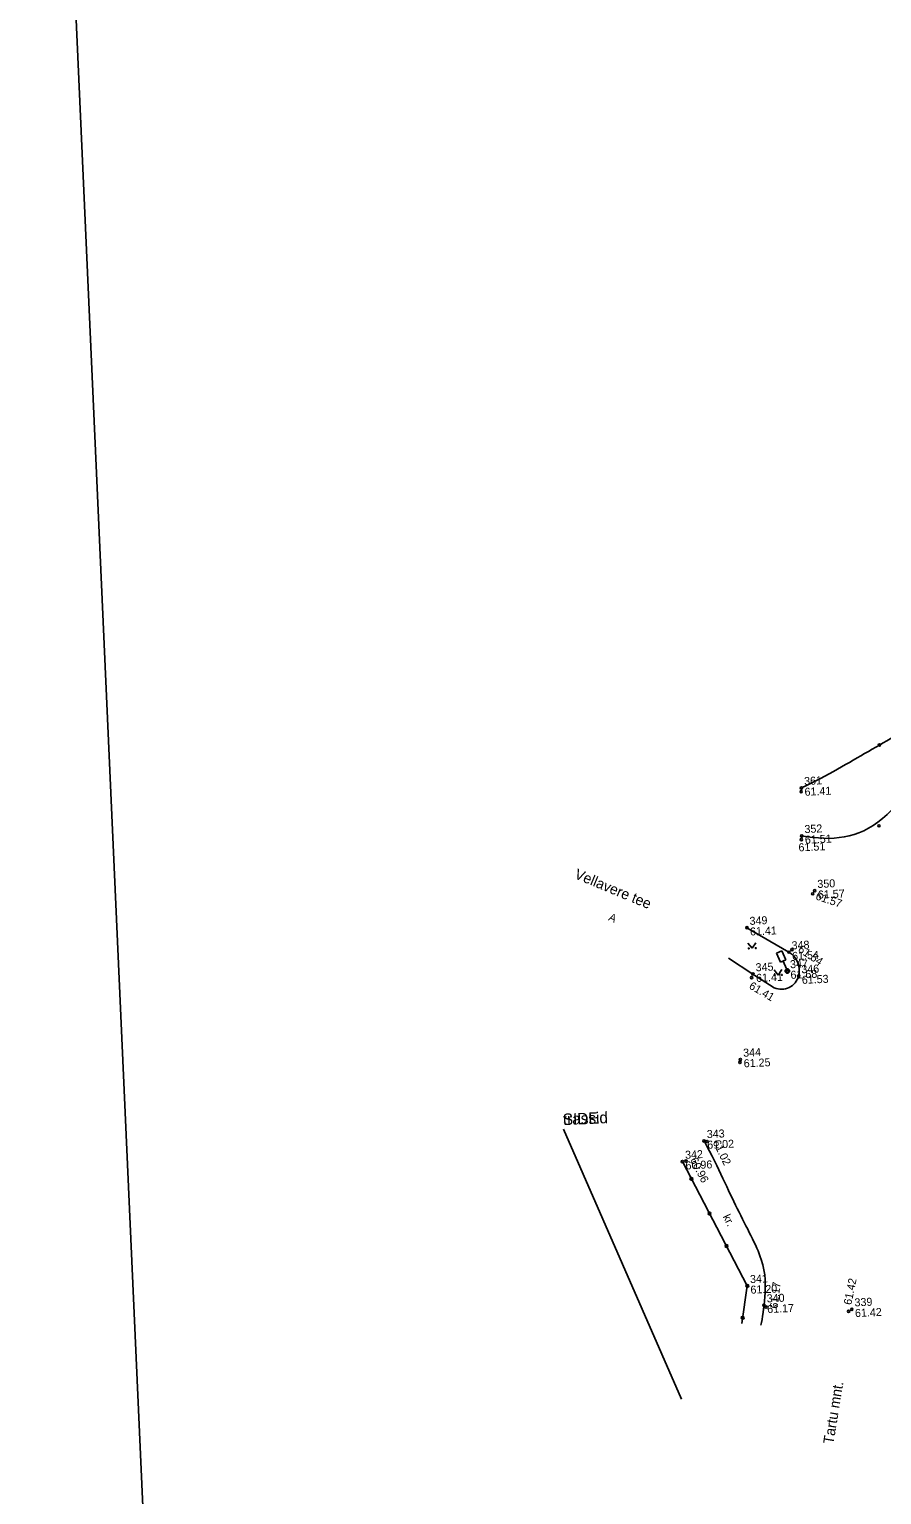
# Model space of a CAD drawing. Extents: x 641527 to 641942, y 6457423 to 6457731.
# Drawn here: x 641527.1 to 641601.7, y 6457492.5 to 6457620.7 of the extents above; entities that cross this region are included whole.
import ezdxf

# ---------------------------------------------------------------- set-up
doc = ezdxf.new("R2010")
doc.units = 0
for name, color, linetype in [('AIAD', 7, 'Continuous'), ('ASFBET', 7, 'Continuous'), ('HALJASTUS', 7, 'Continuous'), ('KORGUSED', 7, 'Continuous'), ('PINNAD', 7, 'Continuous'), ('POINT', 7, 'Continuous'), ('POSTID', 7, 'Continuous'), ('RAAM', 7, 'Continuous'), ('TEXT', 7, 'Continuous'), ('Z', 7, 'Continuous'), ('ZZYYTRASSID', 7, 'Continuous')]:
    doc.layers.add(name, color=color, linetype=linetype)

# ---------------------------------------------------------------- blocks, each defined once
blk = doc.blocks.new('CA1L')
blk.add_lwpolyline([(0, 0), (40200, 0), (40200, 29100), (0, 29100)], close=True)
blk = doc.blocks.new('SIDE')
for start, end in [(0, 180), (180, 0)]:
    blk.add_arc((0, 0), 12.5, start, end)
blk = doc.blocks.new('LIIKLU')
for p, q in [((-25, 95), (-25, 180)), ((25, 95), (25, 180)), ((0, 20), (0, 95))]:
    blk.add_line(p, q)
blk.add_circle((0, 0), 20)
at = {"layer": 'POSTID'}
for p, q in [((25, 180), (-25, 180)), ((25, 95), (-25, 95))]:
    blk.add_line(p, q, dxfattribs=at)
blk = doc.blocks.new('MURU')
for p, q in [((-46, 61), (0, 0)), ((0, 0), (45, 61))]:
    blk.add_line(p, q)
for centre in [(-40, 0), (43, 0)]:
    blk.add_circle(centre, 5.5)

msp = doc.modelspace()

# ---------------------------------------------------------------- linework, layer by layer
at = {"layer": 'AIAD'}
msp.add_lwpolyline([(641584.25, 6457521.66), (641589.93, 6457510.79), (641589.45, 6457507.51)], dxfattribs=at)
at = {"layer": 'ASFBET'}
for points in [[(641615.11, 6457573.93), (641612.74, 6457567.38), (641608.15, 6457560.32), (641601.82, 6457550.04), (641597.36, 6457549.69), (641594.69, 6457550.15)], [(641586.15, 6457523.47), (641587.48, 6457520.96), (641589, 6457517.43), (641591.59, 6457512.85), (641591.51, 6457509.79), (641591.25, 6457507.94), (641591.12, 6457507.36)]]:
    msp.add_open_spline(points, degree=3, dxfattribs=at)
at = {"layer": 'KORGUSED'}
for centre in [(641594.64, 6457554.01), (641594.66, 6457549.83), (641595.65, 6457545.08), (641593.83, 6457540.21), (641590.3, 6457537.74), (641589.28, 6457530.34), (641586.41, 6457523.42), (641584.56, 6457521.71), (641591.57, 6457508.94), (641598.79, 6457508.57)]:
    msp.add_circle(centre, 0.1, dxfattribs=at)
at = {"layer": 'PINNAD'}
msp.add_line((641589.89, 6457542.12), (641593.57, 6457539.98), dxfattribs=at)
msp.add_lwpolyline([(641592.29, 6457536.86), (641590.42, 6457538.06), (641588.29, 6457539.44)], dxfattribs=at)
for centre, radius, start, end in [((641592.64, 6457538.39), 1.84, 344.3813, 59.8181), ((641592.9, 6457538.32), 1.58, 247.3304, 344.3813)]:
    msp.add_arc(centre, radius, start, end, dxfattribs=at)
msp.add_open_spline([(641609.23, 6457566.82), (641608.94, 6457566.02), (641607.95, 6457563.84), (641605.66, 6457560.42), (641600.55, 6457557.6), (641597.01, 6457555.47), (641594.66, 6457554.34)], degree=3, dxfattribs=at)
at = {"layer": 'POINT'}
for centre in [(641601.48, 6457558.09), (641594.66, 6457554.34), (641601.44, 6457551.03), (641594.69, 6457550.15), (641595.82, 6457545.35), (641589.89, 6457542.12), (641593.57, 6457539.98), (641590.42, 6457538.06), (641593.43, 6457538.33), (641594.42, 6457537.89), (641589.33, 6457530.59), (641586.15, 6457523.47), (641584.25, 6457521.66), (641589.93, 6457510.79), (641591.39, 6457509.1), (641599.07, 6457508.75)]:
    msp.add_circle(centre, 0.1, dxfattribs=at)
at = {"layer": 'ZZYYTRASSID'}
msp.add_line((641573.84, 6457524.51), (641584.18, 6457500.87), dxfattribs=at)
msp.add_line((641573.84, 6457524.51), (641584.18, 6457500.87), dxfattribs=at)

# ---------------------------------------------------------------- block references
at = {"layer": 'AIAD', "xscale": 0.009998983772187539, "yscale": 0.009998983772187536, "rotation": 2.563812931428447}
for p in [(641585.04, 6457520.15), (641586.62, 6457517.12), (641588.11, 6457514.28), (641589.93, 6457510.79), (641589.52, 6457508)]:
    msp.add_blockref('SIDE', p, dxfattribs=at)
at = {"layer": 'HALJASTUS', "xscale": 0.0074992378291406534, "yscale": 0.007499237829140653, "rotation": 2.563812931428447}
for p in [(641590.35, 6457540.32), (641592.64, 6457537.98)]:
    msp.add_blockref('MURU', p, dxfattribs=at)
at = {"layer": 'POSTID', "xscale": 0.009998983772187539, "yscale": 0.009998983772187537, "rotation": 23.175835109960758}
msp.add_blockref('LIIKLU', (641593.43, 6457538.33), dxfattribs=at)
at = {"layer": 'RAAM', "xscale": 0.009998983772187539, "yscale": 0.009998983772187536, "rotation": 2.563812931428447}
msp.add_blockref('CA1L', (641540.14, 6457422.57), dxfattribs=at)

# ---------------------------------------------------------------- texts
at = {"layer": 'ASFBET'}
for s, height, rotation, p in [('Vellavere tee', 0.9098, 337.3478, (641574.74, 6457546.47)), ('A', 0.7, 336.4009, (641577.73, 6457542.79)), ('Tartu mnt.', 0.91, 80.7412, (641597.45, 6457496.9))]:
    msp.add_text(s, height=height, rotation=rotation, dxfattribs=at).set_placement(p)
at = {"layer": 'KORGUSED'}
for s, rotation, p in [(' 61.41', 2.5638, (641594.69, 6457553.64)), (' 61.51', 2.5638, (641594.16, 6457548.78)), (' 61.57', 341.3937, (641595.6, 6457544.69)), (' 61.54', 326.5279, (641594.08, 6457540.21)), (' 61.41', 329.7054, (641589.79, 6457536.97)), (' 61.25', 2.5638, (641589.37, 6457529.89)), (' 61.02', 296.0465, (641586.77, 6457523.59)), (' 60.96', 297.279, (641584.78, 6457522.04)), (' 61.17', 83.4789, (641592.55, 6457508.52)), (' 61.42', 78.3256, (641598.97, 6457508.83))]:
    msp.add_text(s, height=0.7, rotation=rotation, dxfattribs=at).set_placement(p)
at = {"layer": 'PINNAD'}
msp.add_text('kr.', height=0.7, rotation=296.3368, dxfattribs=at).set_placement((641587.77, 6457516.85))
at = {"layer": 'TEXT'}
for s, p in [(' 361', (641594.65, 6457554.58)), (' 352', (641594.68, 6457550.38)), (' 350', (641595.81, 6457545.58)), (' 349', (641589.88, 6457542.35)), (' 348', (641593.56, 6457540.21)), (' 345', (641590.41, 6457538.29)), (' 347', (641593.42, 6457538.56)), (' 346', (641594.41, 6457538.12)), (' 344', (641589.32, 6457530.82)), (' 343', (641586.14, 6457523.7)), (' 342', (641584.24, 6457521.89)), (' 341', (641589.92, 6457511.02)), (' 340', (641591.38, 6457509.33)), (' 339', (641599.06, 6457508.98))]:
    msp.add_text(s, height=0.7, rotation=2.5638, dxfattribs=at).set_placement(p)
at = {"layer": 'Z'}
for s, p in [(' 61.41', (641594.69, 6457553.64)), (' 61.51', (641594.72, 6457549.45)), (' 61.57', (641595.86, 6457544.65)), (' 61.41', (641589.92, 6457541.42)), (' 61.54', (641593.6, 6457539.28)), (' 61.41', (641590.45, 6457537.36)), (' 61.68', (641593.46, 6457537.63)), (' 61.53', (641594.45, 6457537.19)), (' 61.25', (641589.37, 6457529.89)), (' 61.02', (641586.18, 6457522.77)), (' 60.96', (641584.28, 6457520.96)), (' 61.20', (641589.96, 6457510.09)), (' 61.17', (641591.42, 6457508.4)), (' 61.42', (641599.1, 6457508.05))]:
    msp.add_text(s, height=0.7, rotation=2.5638, dxfattribs=at).set_placement(p)
at = {"layer": 'ZZYYTRASSID'}
for s in ['trassid', 'SIDE']:
    msp.add_text(s, height=1, rotation=2.5638, dxfattribs=at).set_placement((641573.82, 6457524.85))

doc.saveas('drawing.dxf')
